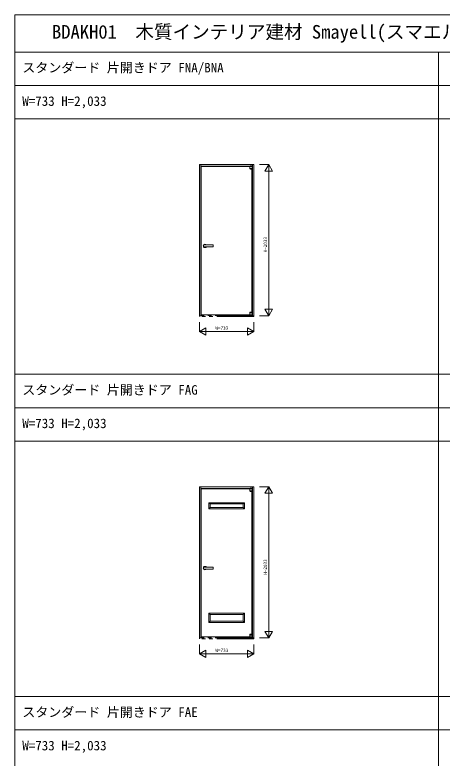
# Model space of a CAD drawing. Units: millimetres, scale not verified. Extents: x -14341 to 14341, y -10000 to 10000.
# Drawn here: x -14340 to -8589, y 1 to 10000 of the extents above; entities that cross this region are included whole.
import ezdxf
from ezdxf.enums import TextEntityAlignment as Align

# ---------------------------------------------------------------- set-up
doc = ezdxf.new("R2010")
doc.units = ezdxf.units.MM
doc.header["$LTSCALE"] = 50
doc.linetypes.add('USER2', pattern=[15, 10, -1, 1, -1, 1, -1])
doc.layers.add('0-0_0', color=7, linetype='Continuous')
for name, color, linetype, lineweight in [('0-1_YKK_F1', 7, 'Continuous', 18), ('0-2_YKK_A1', 4, 'Continuous', 18), ('0-3_YKK_N1', 2, 'Continuous', 18)]:
    doc.layers.add(name, color=color, linetype=linetype, lineweight=lineweight)
doc.styles.add('ＭＳ ゴシック', font='')
doc.styles.get('ＭＳ ゴシック').set_extended_font_data('MS Gothic')

msp = doc.modelspace()

# ---------------------------------------------------------------- linework, layer by layer
at = {"layer": '0-1_YKK_F1'}
for p, q in [((-14340.01, 10000), (14341.01, 10000)), ((-14340.01, -10000), (-14340.01, 10000)), ((-14340.01, 9500), (14159.99, 9500)), ((-8640.01, -10000), (-8640.01, 9500)), ((-14340.01, 9050), (14159.99, 9050)), ((-14340.01, 8600), (14159.99, 8600)), ((-14340.01, 5165), (14159.99, 5165)), ((-14340.01, 4715), (14159.99, 4715)), ((-14340.01, 4265), (14159.99, 4265)), ((-14340.01, 830), (14159.99, 830)), ((-14340.01, 380), (14159.99, 380))]:
    msp.add_line(p, q, dxfattribs=at)
at = {"layer": '0-2_YKK_A1'}
for p, q in [((-11178.5, 7957.9), (-11178.5, 7958.8)), ((-11177.6, 7958.8), (-11178.5, 7958.8)), ((-11178.5, 7958.8), (-11178.5, 7933.3)), ((-11178.5, 7933.3), (-11147.5, 7933.3)), ((-11178.5, 7932.3), (-11178.5, 7931.3)), ((-11178.5, 7932.3), (-11177.6, 7932.3)), ((-11170.77, 7925), (-11178.1, 7930.5)), ((-11177.9, 7932.3), (-11177.9, 7933.3)), ((-11150.33, 7932.3), (-11177.6, 7932.3)), ((-11176.71, 7960.5), (-11176.71, 7958.8)), ((-11174.41, 7966), (-11174.41, 7969)), ((-11174.41, 7969), (-11148.41, 7969)), ((-11174.41, 7966), (-11148.41, 7966)), ((-11174.41, 7964.22), (-11174.41, 7966)), ((-11174.41, 7965), (-11164.91, 7965)), ((-11164.91, 7966), (-11164.91, 7958.8)), ((-11157.91, 7962), (-11164.91, 7962)), ((-11157.91, 7958.8), (-11157.91, 7966)), ((-11157.91, 7965), (-11148.41, 7965)), ((-11148.41, 7962), (-11157.91, 7962)), ((-11148.11, 7959.1), (-11157.91, 7959.1)), ((-11152.19, 7924.8), (-11148.5, 7924.8)), ((-11147.85, 7958.8), (-11150.33, 7958.8)), ((-11147.85, 7932.3), (-11150.33, 7932.3)), ((-11149.71, 7924.8), (-11149.5, 7924.8)), ((-11148.51, 5996.07), (-11148.51, 7924.88)), ((-11148.41, 7966), (-11148.41, 7969)), ((-11148.41, 7966), (-11148.41, 7964.22)), ((-11145.51, 7965), (-11148.41, 7965)), ((-11148.41, 7964.22), (-11148.41, 7962)), ((-11148.41, 7962), (-11145.51, 7962)), ((-11148.11, 7958.8), (-11148.11, 7959.1)), ((-11148.1, 7932.3), (-11148.1, 7933.3)), ((-11148.1, 7932.3), (-11148.1, 7933.3)), ((-11147.85, 7932.3), (-11147.5, 7932.3)), ((-11147.5, 7933.3), (-11147.5, 7958.8)), ((-11147.5, 7925.8), (-11147.5, 7932.3)), ((-11143.51, 7964.58), (-11143.51, 7965.5)), ((-11143.51, 7954), (-11143.51, 7960)), ((-11143.51, 7960), (-11140.51, 7960)), ((-11143.51, 6014), (-11143.51, 7960)), ((-11143.51, 7946), (-11143.51, 7952)), ((-11143.51, 7946), (-11143.51, 7916)), ((-11140.51, 7965), (-11140.51, 7961)), ((-11140.51, 7961), (-11140.51, 7960)), ((-11140.51, 7954), (-11140.51, 7960)), ((-11140.51, 7952), (-11140.51, 7946)), ((-11140.51, 7916), (-11140.51, 7946)), ((-11140.51, 7916), (-11140.51, 7910)), ((-11802.51, 6897.75), (-11802.51, 6903.5)), ((-11673.51, 6904.5), (-11801.51, 6904.5)), ((-11672.51, 6903.5), (-11672.51, 6897.75)), ((-11802.51, 6887.25), (-11802.51, 6897.75)), ((-11802.51, 6881.5), (-11802.51, 6887.25)), ((-11801.51, 6880.5), (-11673.51, 6880.5)), ((-11178.51, 6001.2), (-11178.51, 5993.7)), ((-11173.82, 6002.2), (-11177.51, 6002.2)), ((-11169.23, 6002.2), (-11173.82, 6002.2)), ((-11164.51, 6002.2), (-11169.23, 6002.2)), ((-11155.88, 6002.2), (-11164.51, 6002.2)), ((-11156.37, 6002.2), (-11156.48, 6002.2)), ((-11147.85, 5995.5), (-11155.23, 6001.95)), ((-11143.51, 6014), (-11143.51, 5964)), ((-11143.51, 6014), (-11140.51, 6014)), ((-11140.51, 6014), (-11140.51, 5952.5)), ((-11208.11, 5965.9), (-11208.11, 5966.5)), ((-11202.11, 5965.9), (-11208.11, 5965.9)), ((-11176.71, 5965.9), (-11202.11, 5965.9)), ((-11148.41, 5993.7), (-11178.51, 5993.7)), ((-11148.41, 5992.7), (-11178.51, 5992.7)), ((-11175.68, 5966.2), (-11178.16, 5966.2)), ((-11177.91, 5993.7), (-11177.91, 5992.7)), ((-11169.91, 5966.2), (-11175.68, 5966.2)), ((-11172.91, 5962), (-11172.91, 5959)), ((-11172.91, 5959), (-11140.51, 5959)), ((-11165.41, 5962.3), (-11165.41, 5962)), ((-11158.41, 5962), (-11158.41, 5962.3)), ((-11155.51, 5962.3), (-11155.51, 5964.3)), ((-11154.84, 5966.2), (-11148.41, 5966.2)), ((-11152.71, 5964.3), (-11152.71, 5966.2)), ((-11149.31, 5965.9), (-11152.71, 5965.9)), ((-11149.31, 5965.9), (-11149.11, 5965.9)), ((-11147.51, 5993.7), (-11148.41, 5993.7)), ((-11148.41, 5966.2), (-11147.51, 5966.2)), ((-11148.11, 5992.7), (-11148.11, 5993.7)), ((-11148.11, 5993.7), (-11148.11, 5992.7)), ((-11147.91, 5962), (-11145.51, 5962)), ((-11147.51, 5993.7), (-11147.51, 5994.75)), ((-11147.51, 5959), (-11145.11, 5959)), ((-11143.51, 5952.5), (-11143.51, 5956.4)), ((-11140.51, 5972), (-11140.51, 5970)), ((-11140.51, 5970), (-11140.51, 5964)), ((-11178.5, 3622.9), (-11178.5, 3623.8)), ((-11177.6, 3623.8), (-11178.5, 3623.8)), ((-11178.5, 3623.8), (-11178.5, 3598.3)), ((-11176.71, 3625.5), (-11176.71, 3623.8)), ((-11174.41, 3631), (-11174.41, 3634)), ((-11174.41, 3634), (-11148.41, 3634)), ((-11174.41, 3631), (-11148.41, 3631)), ((-11174.41, 3629.22), (-11174.41, 3631)), ((-11174.41, 3630), (-11164.91, 3630)), ((-11164.91, 3631), (-11164.91, 3623.8)), ((-11157.91, 3627), (-11164.91, 3627)), ((-11157.91, 3623.8), (-11157.91, 3631)), ((-11157.91, 3630), (-11148.41, 3630)), ((-11148.41, 3627), (-11157.91, 3627)), ((-11148.11, 3624.1), (-11157.91, 3624.1)), ((-11147.85, 3623.8), (-11150.33, 3623.8)), ((-11148.41, 3631), (-11148.41, 3634)), ((-11148.41, 3631), (-11148.41, 3629.22)), ((-11145.51, 3630), (-11148.41, 3630)), ((-11148.41, 3629.22), (-11148.41, 3627)), ((-11148.41, 3627), (-11145.51, 3627)), ((-11148.11, 3623.8), (-11148.11, 3624.1)), ((-11147.5, 3598.3), (-11147.5, 3623.8)), ((-11143.51, 3629.58), (-11143.51, 3630.5)), ((-11143.51, 3619), (-11143.51, 3625)), ((-11143.51, 3625), (-11140.51, 3625)), ((-11143.51, 1679), (-11143.51, 3625)), ((-11143.51, 3611), (-11143.51, 3617)), ((-11143.51, 3611), (-11143.51, 3581)), ((-11140.51, 3630), (-11140.51, 3626)), ((-11140.51, 3626), (-11140.51, 3625)), ((-11140.51, 3619), (-11140.51, 3625)), ((-11140.51, 3617), (-11140.51, 3611)), ((-11140.51, 3581), (-11140.51, 3611)), ((-11178.5, 3598.3), (-11147.5, 3598.3)), ((-11178.5, 3597.3), (-11178.5, 3596.3)), ((-11178.5, 3597.3), (-11177.6, 3597.3)), ((-11170.77, 3590), (-11178.1, 3595.5)), ((-11177.9, 3597.3), (-11177.9, 3598.3)), ((-11150.33, 3597.3), (-11177.6, 3597.3)), ((-11152.19, 3589.8), (-11148.5, 3589.8)), ((-11147.85, 3597.3), (-11150.33, 3597.3)), ((-11149.71, 3589.8), (-11149.5, 3589.8)), ((-11148.51, 1661.07), (-11148.51, 3589.88)), ((-11148.1, 3597.3), (-11148.1, 3598.3)), ((-11148.1, 3597.3), (-11148.1, 3598.3)), ((-11147.85, 3597.3), (-11147.5, 3597.3)), ((-11147.5, 3590.8), (-11147.5, 3597.3)), ((-11140.51, 3581), (-11140.51, 3575)), ((-11729.01, 3437), (-11729.01, 3355)), ((-11251.01, 3437), (-11729.01, 3437)), ((-11713.01, 3421), (-11729.01, 3437)), ((-11713.01, 3421), (-11713.01, 3371)), ((-11267.01, 3421), (-11713.01, 3421)), ((-11267.01, 3421), (-11251.01, 3437)), ((-11713.01, 3371), (-11729.01, 3355)), ((-11267.01, 3371), (-11251.01, 3355)), ((-11802.51, 2562.75), (-11802.51, 2568.5)), ((-11802.51, 2552.25), (-11802.51, 2562.75)), ((-11802.51, 2546.5), (-11802.51, 2552.25)), ((-11673.51, 2569.5), (-11801.51, 2569.5)), ((-11801.51, 2545.5), (-11673.51, 2545.5)), ((-11672.51, 2568.5), (-11672.51, 2562.75)), ((-11729.01, 1951), (-11729.01, 1827)), ((-11251.01, 1951), (-11729.01, 1951)), ((-11713.01, 1935), (-11729.01, 1951)), ((-11713.01, 1935), (-11713.01, 1843)), ((-11267.01, 1935), (-11713.01, 1935)), ((-11267.01, 1935), (-11251.01, 1951)), ((-11713.01, 1843), (-11729.01, 1827)), ((-11267.01, 1843), (-11251.01, 1827)), ((-11208.11, 1630.9), (-11208.11, 1631.5)), ((-11202.11, 1630.9), (-11208.11, 1630.9)), ((-11176.71, 1630.9), (-11202.11, 1630.9)), ((-11178.51, 1666.2), (-11178.51, 1658.7)), ((-11148.41, 1658.7), (-11178.51, 1658.7)), ((-11148.41, 1657.7), (-11178.51, 1657.7)), ((-11175.68, 1631.2), (-11178.16, 1631.2)), ((-11177.91, 1658.7), (-11177.91, 1657.7)), ((-11173.82, 1667.2), (-11177.51, 1667.2)), ((-11169.91, 1631.2), (-11175.68, 1631.2)), ((-11169.23, 1667.2), (-11173.82, 1667.2)), ((-11172.91, 1627), (-11172.91, 1624)), ((-11172.91, 1624), (-11140.51, 1624)), ((-11164.51, 1667.2), (-11169.23, 1667.2)), ((-11165.41, 1627.3), (-11165.41, 1627)), ((-11155.88, 1667.2), (-11164.51, 1667.2)), ((-11158.41, 1627), (-11158.41, 1627.3)), ((-11156.37, 1667.2), (-11156.48, 1667.2)), ((-11155.51, 1627.3), (-11155.51, 1629.3)), ((-11147.85, 1660.5), (-11155.23, 1666.95)), ((-11154.84, 1631.2), (-11148.41, 1631.2)), ((-11152.71, 1629.3), (-11152.71, 1631.2)), ((-11149.31, 1630.9), (-11152.71, 1630.9)), ((-11149.31, 1630.9), (-11149.11, 1630.9)), ((-11147.51, 1658.7), (-11148.41, 1658.7)), ((-11148.41, 1631.2), (-11147.51, 1631.2)), ((-11148.11, 1657.7), (-11148.11, 1658.7)), ((-11148.11, 1658.7), (-11148.11, 1657.7)), ((-11147.91, 1627), (-11145.51, 1627)), ((-11147.51, 1658.7), (-11147.51, 1659.75)), ((-11147.51, 1624), (-11145.11, 1624)), ((-11143.51, 1679), (-11143.51, 1629)), ((-11143.51, 1679), (-11140.51, 1679)), ((-11143.51, 1617.5), (-11143.51, 1621.4)), ((-11140.51, 1679), (-11140.51, 1617.5)), ((-11140.51, 1637), (-11140.51, 1635)), ((-11140.51, 1635), (-11140.51, 1629))]:
    msp.add_line(p, q, dxfattribs=at)
at = {"layer": '0-2_YKK_A1', "linetype": 'USER2'}
for p, q in [((-11856.51, 5940.5), (-11856.51, 5952.5)), ((-11836.51, 5952.5), (-11856.51, 5952.5)), ((-11123.51, 5940.5), (-11856.51, 5940.5)), ((-11143.51, 5956), (-11836.51, 5956)), ((-11836.51, 5956), (-11836.51, 5952.5)), ((-11143.51, 5956), (-11143.51, 5952.5)), ((-11143.51, 5952.5), (-11123.51, 5952.5)), ((-11123.51, 5940.5), (-11123.51, 5952.5)), ((-11856.51, 1605.5), (-11856.51, 1617.5)), ((-11836.51, 1617.5), (-11856.51, 1617.5)), ((-11123.51, 1605.5), (-11856.51, 1605.5)), ((-11143.51, 1621), (-11836.51, 1621)), ((-11836.51, 1621), (-11836.51, 1617.5)), ((-11143.51, 1621), (-11143.51, 1617.5)), ((-11143.51, 1617.5), (-11123.51, 1617.5)), ((-11123.51, 1605.5), (-11123.51, 1617.5))]:
    msp.add_line(p, q, dxfattribs=at)
at = {"layer": '0-2_YKK_A1'}
for points in [[(-11856.51, 5952.5), (-11836.51, 5952.5), (-11836.51, 7985.5), (-11856.51, 7985.5)], [(-11856.51, 1617.5), (-11836.51, 1617.5), (-11836.51, 3650.5), (-11856.51, 3650.5)]]:
    msp.add_lwpolyline(points, close=True, dxfattribs=at)
for points in [[(-11148.41, 7965.5), (-11143.51, 7965.5), (-11143.51, 7985.5), (-11836.51, 7985.5), (-11836.51, 7965.5), (-11174.41, 7965.5)], [(-11176.71, 7960.5), (-11831.51, 7960.5), (-11831.51, 5966.5), (-11178.51, 5966.5)], [(-11150.33, 7958.8), (-11171.17, 7958.8), (-11177.6, 7958.8)], [(-11164.91, 7959.1), (-11176.71, 7959.1), (-11176.71, 7958.8)], [(-11164.91, 7962), (-11174.41, 7962), (-11174.41, 7964.22)], [(-11170.17, 7924.8), (-11161.5, 7924.8), (-11156.78, 7924.8), (-11152.19, 7924.8)], [(-11160.61, 7958.8), (-11157.73, 7958.8), (-11155.37, 7958.8)], [(-11147.5, 7957.9), (-11147.5, 7958.8), (-11147.85, 7958.8)], [(-11143.51, 7985.5), (-11123.51, 7985.5), (-11123.51, 5952.5), (-11143.51, 5952.5)], [(-11140.51, 7965), (-11143.51, 7965), (-11143.51, 7964.58)], [(-11140.51, 7954), (-11140.51, 7952), (-11143.51, 7952), (-11143.51, 7954)], [(-11140.51, 7910), (-11143.51, 7910), (-11143.51, 7916)], [(-11140.51, 7965), (-11140.51, 7945.4), (-11140.51, 7910)], [(-11672.51, 6897.75), (-11672.51, 6887.25), (-11672.51, 6881.5)], [(-11178.51, 5992.7), (-11178.51, 5966.2), (-11178.16, 5966.2)], [(-11170.31, 5965.9), (-11176.71, 5965.9), (-11176.71, 5966.2)], [(-11172.91, 5962), (-11150.91, 5962), (-11147.91, 5962)], [(-11172.91, 5959), (-11172.91, 5956.4), (-11140.51, 5956.4)], [(-11170.31, 5966.2), (-11170.31, 5964.3), (-11152.71, 5964.3)], [(-11154.84, 5966.2), (-11164.51, 5966.2), (-11169.91, 5966.2)], [(-11167.51, 5964.3), (-11167.51, 5962.3), (-11155.51, 5962.3)], [(-11148.11, 5966.2), (-11148.11, 5965.9), (-11149.11, 5965.9)], [(-11147.51, 5966.2), (-11147.51, 5992.7), (-11148.41, 5992.7)], [(-11148.41, 3630.5), (-11143.51, 3630.5), (-11143.51, 3650.5), (-11836.51, 3650.5), (-11836.51, 3630.5), (-11174.41, 3630.5)], [(-11176.71, 3625.5), (-11831.51, 3625.5), (-11831.51, 1631.5), (-11178.51, 1631.5)], [(-11150.33, 3623.8), (-11171.17, 3623.8), (-11177.6, 3623.8)], [(-11164.91, 3624.1), (-11176.71, 3624.1), (-11176.71, 3623.8)], [(-11164.91, 3627), (-11174.41, 3627), (-11174.41, 3629.22)], [(-11160.61, 3623.8), (-11157.73, 3623.8), (-11155.37, 3623.8)], [(-11147.5, 3622.9), (-11147.5, 3623.8), (-11147.85, 3623.8)], [(-11143.51, 3650.5), (-11123.51, 3650.5), (-11123.51, 1617.5), (-11143.51, 1617.5)], [(-11140.51, 3630), (-11143.51, 3630), (-11143.51, 3629.58)], [(-11140.51, 3619), (-11140.51, 3617), (-11143.51, 3617), (-11143.51, 3619)], [(-11140.51, 3630), (-11140.51, 3610.4), (-11140.51, 3575)], [(-11170.17, 3589.8), (-11161.5, 3589.8), (-11156.78, 3589.8), (-11152.19, 3589.8)], [(-11140.51, 3575), (-11143.51, 3575), (-11143.51, 3581)], [(-11729.01, 3355), (-11251.01, 3355), (-11251.01, 3437)], [(-11713.01, 3371), (-11267.01, 3371), (-11267.01, 3421)], [(-11672.51, 2562.75), (-11672.51, 2552.25), (-11672.51, 2546.5)], [(-11729.01, 1827), (-11251.01, 1827), (-11251.01, 1951)], [(-11713.01, 1843), (-11267.01, 1843), (-11267.01, 1935)], [(-11178.51, 1657.7), (-11178.51, 1631.2), (-11178.16, 1631.2)], [(-11170.31, 1630.9), (-11176.71, 1630.9), (-11176.71, 1631.2)], [(-11172.91, 1627), (-11150.91, 1627), (-11147.91, 1627)], [(-11172.91, 1624), (-11172.91, 1621.4), (-11140.51, 1621.4)], [(-11170.31, 1631.2), (-11170.31, 1629.3), (-11152.71, 1629.3)], [(-11154.84, 1631.2), (-11164.51, 1631.2), (-11169.91, 1631.2)], [(-11167.51, 1629.3), (-11167.51, 1627.3), (-11155.51, 1627.3)], [(-11148.11, 1631.2), (-11148.11, 1630.9), (-11149.11, 1630.9)], [(-11147.51, 1631.2), (-11147.51, 1657.7), (-11148.41, 1657.7)]]:
    msp.add_lwpolyline(points, dxfattribs=at)
for centre, radius, start, end in [((-11177.5, 7931.3), 1, 180, 233.1301), ((-11170.17, 7925.8), 1, 233.1301, 270), ((-11148.5, 7925.8), 1, 270, 0), ((-11145.51, 7960), 5, 0, 90), ((-11145.51, 7960), 2, 0, 90), ((-11781.51, 6892.5), 23.5, 153.33134, 206.66866), ((-11801.51, 6903.5), 1, 90, 180), ((-11781.51, 6892.5), 23.5, 30.70636, 149.36289), ((-11673.51, 6903.5), 1, 0, 90), ((-11801.51, 6881.5), 1, 180, 270), ((-11781.51, 6892.5), 23.5, 210.63711, 329.29364), ((-11673.51, 6881.5), 1, 270, 0), ((-11177.51, 6001.2), 1, 90, 180), ((-11155.88, 6001.2), 1, 48.81407, 90), ((-11148.51, 5994.75), 1, 0, 48.81407), ((-11145.51, 5964), 2, 270, 0), ((-11145.51, 5964), 5, 270, 0), ((-11145.51, 3625), 5, 0, 90), ((-11145.51, 3625), 2, 0, 90), ((-11177.5, 3596.3), 1, 180, 233.1301), ((-11170.17, 3590.8), 1, 233.1301, 270), ((-11148.5, 3590.8), 1, 270, 0), ((-11781.51, 2557.5), 23.5, 153.33134, 206.66866), ((-11801.51, 2568.5), 1, 90, 180), ((-11801.51, 2546.5), 1, 180, 270), ((-11781.51, 2557.5), 23.5, 30.70636, 149.36289), ((-11781.51, 2557.5), 23.5, 210.63711, 329.29364), ((-11673.51, 2568.5), 1, 0, 90), ((-11673.51, 2546.5), 1, 270, 0), ((-11177.51, 1666.2), 1, 90, 180), ((-11155.88, 1666.2), 1, 48.81407, 90), ((-11148.51, 1659.75), 1, 0, 48.81407), ((-11145.51, 1629), 2, 270, 0), ((-11145.51, 1629), 5, 270, 0)]:
    msp.add_arc(centre, radius, start, end, dxfattribs=at)
at = {"layer": '0-3_YKK_N1'}
for p, q in [((-11048.51, 7985.5), (-10923.51, 7985.5)), ((-10973.51, 7898.9), (-10923.51, 7985.5)), ((-10973.51, 7898.9), (-10873.51, 7898.9)), ((-10923.51, 5952.5), (-10923.51, 7985.5)), ((-10923.51, 7985.5), (-10873.51, 7898.9)), ((-10973.51, 6039.1), (-10923.51, 5952.5)), ((-10973.51, 6039.1), (-10873.51, 6039.1)), ((-10923.51, 5952.5), (-10873.51, 6039.1)), ((-11048.51, 5952.5), (-10923.51, 5952.5)), ((-11856.51, 5865.5), (-11856.51, 5740.5)), ((-11123.51, 5865.5), (-11123.51, 5740.5)), ((-11856.51, 5740.5), (-11123.51, 5740.5)), ((-11856.51, 5740.5), (-11769.91, 5690.5)), ((-11210.11, 5790.5), (-11210.11, 5690.5)), ((-11210.11, 5790.5), (-11123.51, 5740.5)), ((-11210.11, 5690.5), (-11123.51, 5740.5)), ((-11048.51, 3650.5), (-10923.51, 3650.5)), ((-10973.51, 3563.9), (-10923.51, 3650.5)), ((-10923.51, 1617.5), (-10923.51, 3650.5)), ((-10923.51, 3650.5), (-10873.51, 3563.9)), ((-10973.51, 3563.9), (-10873.51, 3563.9)), ((-10973.51, 1704.1), (-10923.51, 1617.5)), ((-10973.51, 1704.1), (-10873.51, 1704.1)), ((-10923.51, 1617.5), (-10873.51, 1704.1)), ((-11048.51, 1617.5), (-10923.51, 1617.5)), ((-11856.51, 1530.5), (-11856.51, 1405.5)), ((-11123.51, 1530.5), (-11123.51, 1405.5)), ((-11856.51, 1405.5), (-11769.91, 1455.5)), ((-11856.51, 1405.5), (-11123.51, 1405.5)), ((-11856.51, 1405.5), (-11769.91, 1355.5)), ((-11769.91, 1455.5), (-11769.91, 1355.5)), ((-11210.11, 1455.5), (-11210.11, 1355.5)), ((-11210.11, 1455.5), (-11123.51, 1405.5)), ((-11210.11, 1355.5), (-11123.51, 1405.5))]:
    msp.add_line(p, q, dxfattribs=at)
msp.add_lwpolyline([(-11856.51, 5740.5), (-11769.91, 5790.5), (-11769.91, 5690.5)], dxfattribs=at)

# ---------------------------------------------------------------- texts
at = {"layer": '0-0_0', "style": 'ＭＳ ゴシック'}
for s, height, p in [('BDAKH01  木質インテリア建材 Smayell(スマエル) 室内ドア スタンダード 片開きドア 呼称幅(W)073 意匠図(1／2)', 183.3, (-13840.01, 9625)), ('スタンダード 片開きドア FNA/BNA', 128.3, (-14240.01, 9187.5)), ('W=733 H=2,033', 128.3, (-14240.01, 8737.5)), ('スタンダード 片開きドア FAG', 128.3, (-14240.01, 4852.5)), ('W=733 H=2,033', 128.3, (-14240.01, 4402.5)), ('スタンダード 片開きドア FAE', 128.3, (-14240.01, 517.5)), ('W=733 H=2,033', 128.3, (-14240.01, 67.5))]:
    msp.add_text(s, height=height, dxfattribs=at).set_placement(p, align=Align.BOTTOM_LEFT)
at = {"layer": '0-3_YKK_N1', "color": 7, "style": 'ＭＳ ゴシック'}
for p in [(-10935.51, 6804), (-10935.51, 2469)]:
    msp.add_text('H=2033', height=43.99, rotation=90, dxfattribs=at).set_placement(p, align=Align.BOTTOM_LEFT)
for p in [(-11640.01, 5752.5), (-11640.01, 1417.5)]:
    msp.add_text('W=733', height=43.99, dxfattribs=at).set_placement(p, align=Align.BOTTOM_LEFT)

doc.saveas('drawing.dxf')
